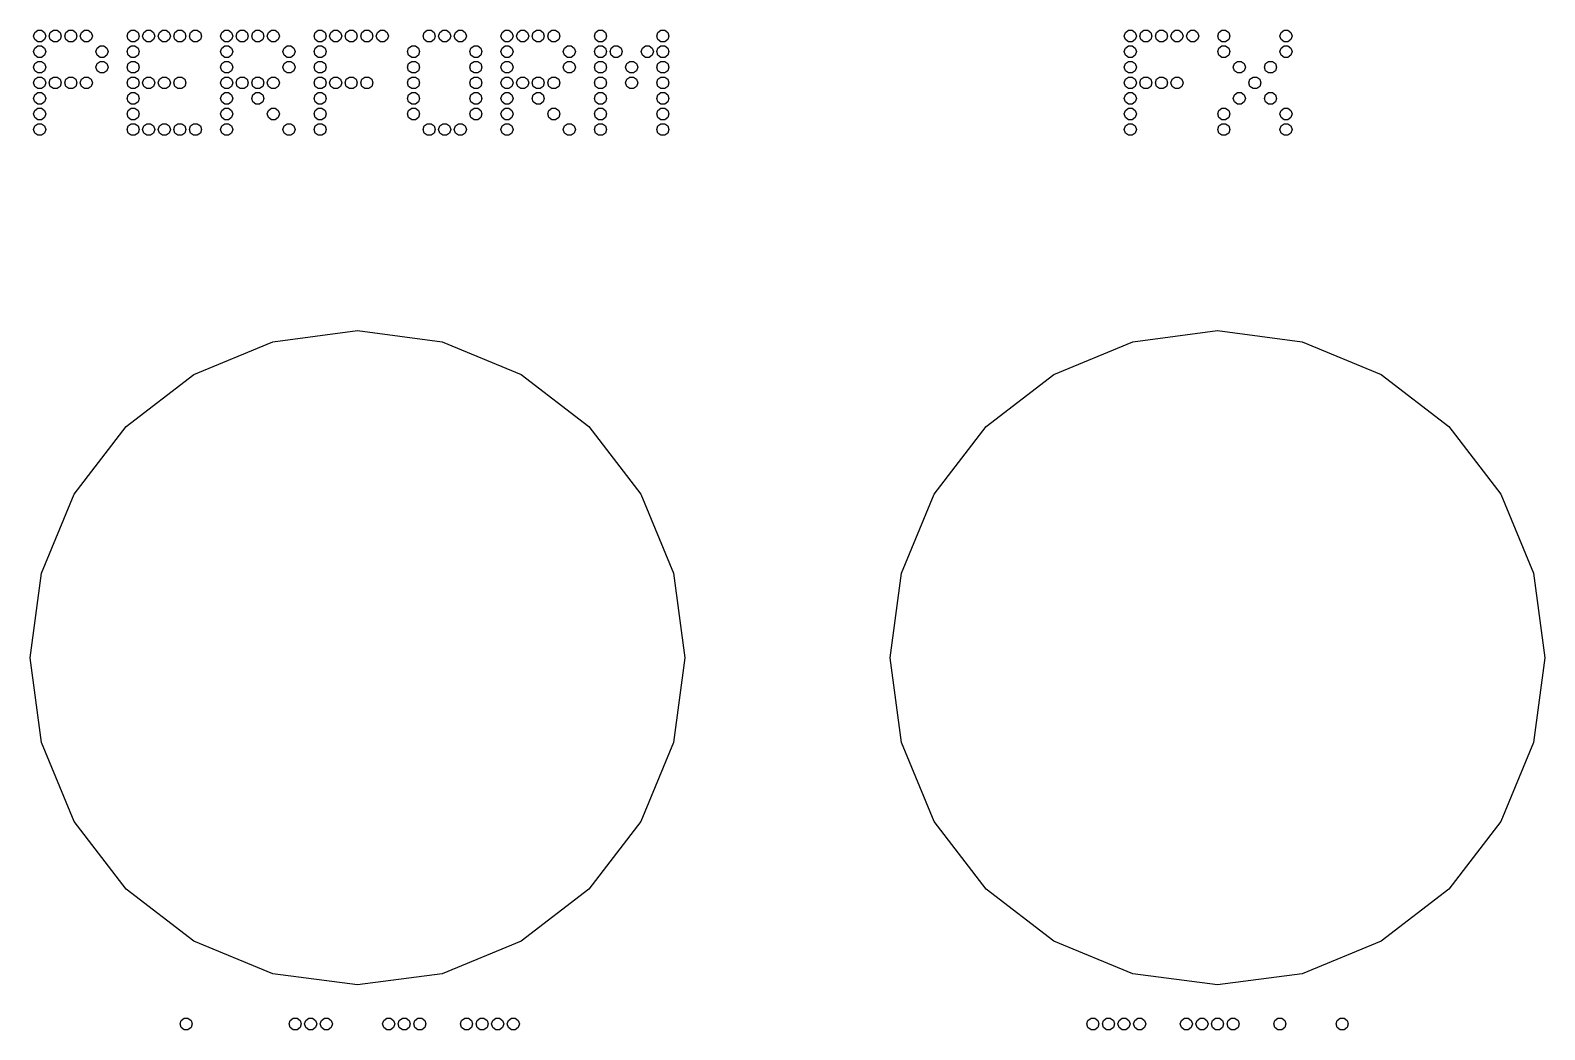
# Model space of a CAD drawing. Header units: millimetres. Extents: x 0 to 390, y 0 to 390.
# Drawn here: x 280.9 to 329.5, y 125.47 to 157.53 of the extents above; entities that cross this region are included whole.
import ezdxf

# ---------------------------------------------------------------- set-up
doc = ezdxf.new("R2010")
doc.units = ezdxf.units.MM
doc.layers.add('INCISIONE', color=7, linetype='CONTINUOUS')
doc.layers.add('TAGLIO', color=1, linetype='CONTINUOUS')

msp = doc.modelspace()

# ---------------------------------------------------------------- linework, layer by layer
at = {"layer": 'INCISIONE'}
for points in [[(281.395, 157.35), (281.358, 157.235), (281.26, 157.165), (281.14, 157.165), (281.042, 157.235), (281.005, 157.35), (281.042, 157.465), (281.14, 157.535), (281.26, 157.535), (281.358, 157.465)], [(281.895, 157.35), (281.858, 157.235), (281.76, 157.165), (281.64, 157.165), (281.542, 157.235), (281.505, 157.35), (281.542, 157.465), (281.64, 157.535), (281.76, 157.535), (281.858, 157.465)], [(282.395, 157.35), (282.358, 157.235), (282.26, 157.165), (282.14, 157.165), (282.042, 157.235), (282.005, 157.35), (282.042, 157.465), (282.14, 157.535), (282.26, 157.535), (282.358, 157.465)], [(282.895, 157.35), (282.858, 157.235), (282.76, 157.165), (282.64, 157.165), (282.542, 157.235), (282.505, 157.35), (282.542, 157.465), (282.64, 157.535), (282.76, 157.535), (282.858, 157.465)], [(284.395, 157.35), (284.358, 157.235), (284.26, 157.165), (284.14, 157.165), (284.042, 157.235), (284.005, 157.35), (284.042, 157.465), (284.14, 157.535), (284.26, 157.535), (284.358, 157.465)], [(284.895, 157.35), (284.858, 157.235), (284.76, 157.165), (284.64, 157.165), (284.542, 157.235), (284.505, 157.35), (284.542, 157.465), (284.64, 157.535), (284.76, 157.535), (284.858, 157.465)], [(285.395, 157.35), (285.358, 157.235), (285.26, 157.165), (285.14, 157.165), (285.042, 157.235), (285.005, 157.35), (285.042, 157.465), (285.14, 157.535), (285.26, 157.535), (285.358, 157.465)], [(285.895, 157.35), (285.858, 157.235), (285.76, 157.165), (285.64, 157.165), (285.542, 157.235), (285.505, 157.35), (285.542, 157.465), (285.64, 157.535), (285.76, 157.535), (285.858, 157.465)], [(286.395, 157.35), (286.358, 157.235), (286.26, 157.165), (286.14, 157.165), (286.042, 157.235), (286.005, 157.35), (286.042, 157.465), (286.14, 157.535), (286.26, 157.535), (286.358, 157.465)], [(287.395, 157.35), (287.358, 157.235), (287.26, 157.165), (287.14, 157.165), (287.042, 157.235), (287.005, 157.35), (287.042, 157.465), (287.14, 157.535), (287.26, 157.535), (287.358, 157.465)], [(287.895, 157.35), (287.858, 157.235), (287.76, 157.165), (287.64, 157.165), (287.542, 157.235), (287.505, 157.35), (287.542, 157.465), (287.64, 157.535), (287.76, 157.535), (287.858, 157.465)], [(288.395, 157.35), (288.358, 157.235), (288.26, 157.165), (288.14, 157.165), (288.042, 157.235), (288.005, 157.35), (288.042, 157.465), (288.14, 157.535), (288.26, 157.535), (288.358, 157.465)], [(288.895, 157.35), (288.858, 157.235), (288.76, 157.165), (288.64, 157.165), (288.542, 157.235), (288.505, 157.35), (288.542, 157.465), (288.64, 157.535), (288.76, 157.535), (288.858, 157.465)], [(290.395, 157.35), (290.358, 157.235), (290.26, 157.165), (290.14, 157.165), (290.042, 157.235), (290.005, 157.35), (290.042, 157.465), (290.14, 157.535), (290.26, 157.535), (290.358, 157.465)], [(290.895, 157.35), (290.858, 157.235), (290.76, 157.165), (290.64, 157.165), (290.542, 157.235), (290.505, 157.35), (290.542, 157.465), (290.64, 157.535), (290.76, 157.535), (290.858, 157.465)], [(291.395, 157.35), (291.358, 157.235), (291.26, 157.165), (291.14, 157.165), (291.042, 157.235), (291.005, 157.35), (291.042, 157.465), (291.14, 157.535), (291.26, 157.535), (291.358, 157.465)], [(291.895, 157.35), (291.858, 157.235), (291.76, 157.165), (291.64, 157.165), (291.542, 157.235), (291.505, 157.35), (291.542, 157.465), (291.64, 157.535), (291.76, 157.535), (291.858, 157.465)], [(292.395, 157.35), (292.358, 157.235), (292.26, 157.165), (292.14, 157.165), (292.042, 157.235), (292.005, 157.35), (292.042, 157.465), (292.14, 157.535), (292.26, 157.535), (292.358, 157.465)], [(293.895, 157.35), (293.858, 157.235), (293.76, 157.165), (293.64, 157.165), (293.542, 157.235), (293.505, 157.35), (293.542, 157.465), (293.64, 157.535), (293.76, 157.535), (293.858, 157.465)], [(294.395, 157.35), (294.358, 157.235), (294.26, 157.165), (294.14, 157.165), (294.042, 157.235), (294.005, 157.35), (294.042, 157.465), (294.14, 157.535), (294.26, 157.535), (294.358, 157.465)], [(294.895, 157.35), (294.858, 157.235), (294.76, 157.165), (294.64, 157.165), (294.542, 157.235), (294.505, 157.35), (294.542, 157.465), (294.64, 157.535), (294.76, 157.535), (294.858, 157.465)], [(296.395, 157.35), (296.358, 157.235), (296.26, 157.165), (296.14, 157.165), (296.042, 157.235), (296.005, 157.35), (296.042, 157.465), (296.14, 157.535), (296.26, 157.535), (296.358, 157.465)], [(296.895, 157.35), (296.858, 157.235), (296.76, 157.165), (296.64, 157.165), (296.542, 157.235), (296.505, 157.35), (296.542, 157.465), (296.64, 157.535), (296.76, 157.535), (296.858, 157.465)], [(297.395, 157.35), (297.358, 157.235), (297.26, 157.165), (297.14, 157.165), (297.042, 157.235), (297.005, 157.35), (297.042, 157.465), (297.14, 157.535), (297.26, 157.535), (297.358, 157.465)], [(297.895, 157.35), (297.858, 157.235), (297.76, 157.165), (297.64, 157.165), (297.542, 157.235), (297.505, 157.35), (297.542, 157.465), (297.64, 157.535), (297.76, 157.535), (297.858, 157.465)], [(299.395, 157.35), (299.358, 157.235), (299.26, 157.165), (299.14, 157.165), (299.042, 157.235), (299.005, 157.35), (299.042, 157.465), (299.14, 157.535), (299.26, 157.535), (299.358, 157.465)], [(301.395, 157.35), (301.358, 157.235), (301.26, 157.165), (301.14, 157.165), (301.042, 157.235), (301.005, 157.35), (301.042, 157.465), (301.14, 157.535), (301.26, 157.535), (301.358, 157.465)], [(316.395, 157.35), (316.358, 157.235), (316.26, 157.165), (316.14, 157.165), (316.042, 157.235), (316.005, 157.35), (316.042, 157.465), (316.14, 157.535), (316.26, 157.535), (316.358, 157.465)], [(316.895, 157.35), (316.858, 157.235), (316.76, 157.165), (316.64, 157.165), (316.542, 157.235), (316.505, 157.35), (316.542, 157.465), (316.64, 157.535), (316.76, 157.535), (316.858, 157.465)], [(317.395, 157.35), (317.358, 157.235), (317.26, 157.165), (317.14, 157.165), (317.042, 157.235), (317.005, 157.35), (317.042, 157.465), (317.14, 157.535), (317.26, 157.535), (317.358, 157.465)], [(317.895, 157.35), (317.858, 157.235), (317.76, 157.165), (317.64, 157.165), (317.542, 157.235), (317.505, 157.35), (317.542, 157.465), (317.64, 157.535), (317.76, 157.535), (317.858, 157.465)], [(318.395, 157.35), (318.358, 157.235), (318.26, 157.165), (318.14, 157.165), (318.042, 157.235), (318.005, 157.35), (318.042, 157.465), (318.14, 157.535), (318.26, 157.535), (318.358, 157.465)], [(319.395, 157.35), (319.358, 157.235), (319.26, 157.165), (319.14, 157.165), (319.042, 157.235), (319.005, 157.35), (319.042, 157.465), (319.14, 157.535), (319.26, 157.535), (319.358, 157.465)], [(321.395, 157.35), (321.358, 157.235), (321.26, 157.165), (321.14, 157.165), (321.042, 157.235), (321.005, 157.35), (321.042, 157.465), (321.14, 157.535), (321.26, 157.535), (321.358, 157.465)], [(281.395, 156.85), (281.358, 156.735), (281.26, 156.665), (281.14, 156.665), (281.042, 156.735), (281.005, 156.85), (281.042, 156.965), (281.14, 157.035), (281.26, 157.035), (281.358, 156.965)], [(283.395, 156.85), (283.358, 156.735), (283.26, 156.665), (283.14, 156.665), (283.042, 156.735), (283.005, 156.85), (283.042, 156.965), (283.14, 157.035), (283.26, 157.035), (283.358, 156.965)], [(284.395, 156.85), (284.358, 156.735), (284.26, 156.665), (284.14, 156.665), (284.042, 156.735), (284.005, 156.85), (284.042, 156.965), (284.14, 157.035), (284.26, 157.035), (284.358, 156.965)], [(287.395, 156.85), (287.358, 156.735), (287.26, 156.665), (287.14, 156.665), (287.042, 156.735), (287.005, 156.85), (287.042, 156.965), (287.14, 157.035), (287.26, 157.035), (287.358, 156.965)], [(289.395, 156.85), (289.358, 156.735), (289.26, 156.665), (289.14, 156.665), (289.042, 156.735), (289.005, 156.85), (289.042, 156.965), (289.14, 157.035), (289.26, 157.035), (289.358, 156.965)], [(290.395, 156.85), (290.358, 156.735), (290.26, 156.665), (290.14, 156.665), (290.042, 156.735), (290.005, 156.85), (290.042, 156.965), (290.14, 157.035), (290.26, 157.035), (290.358, 156.965)], [(293.395, 156.85), (293.358, 156.735), (293.26, 156.665), (293.14, 156.665), (293.042, 156.735), (293.005, 156.85), (293.042, 156.965), (293.14, 157.035), (293.26, 157.035), (293.358, 156.965)], [(295.395, 156.85), (295.358, 156.735), (295.26, 156.665), (295.14, 156.665), (295.042, 156.735), (295.005, 156.85), (295.042, 156.965), (295.14, 157.035), (295.26, 157.035), (295.358, 156.965)], [(296.395, 156.85), (296.358, 156.735), (296.26, 156.665), (296.14, 156.665), (296.042, 156.735), (296.005, 156.85), (296.042, 156.965), (296.14, 157.035), (296.26, 157.035), (296.358, 156.965)], [(298.395, 156.85), (298.358, 156.735), (298.26, 156.665), (298.14, 156.665), (298.042, 156.735), (298.005, 156.85), (298.042, 156.965), (298.14, 157.035), (298.26, 157.035), (298.358, 156.965)], [(299.395, 156.85), (299.358, 156.735), (299.26, 156.665), (299.14, 156.665), (299.042, 156.735), (299.005, 156.85), (299.042, 156.965), (299.14, 157.035), (299.26, 157.035), (299.358, 156.965)], [(299.895, 156.85), (299.858, 156.735), (299.76, 156.665), (299.64, 156.665), (299.542, 156.735), (299.505, 156.85), (299.542, 156.965), (299.64, 157.035), (299.76, 157.035), (299.858, 156.965)], [(300.895, 156.85), (300.858, 156.735), (300.76, 156.665), (300.64, 156.665), (300.542, 156.735), (300.505, 156.85), (300.542, 156.965), (300.64, 157.035), (300.76, 157.035), (300.858, 156.965)], [(301.395, 156.85), (301.358, 156.735), (301.26, 156.665), (301.14, 156.665), (301.042, 156.735), (301.005, 156.85), (301.042, 156.965), (301.14, 157.035), (301.26, 157.035), (301.358, 156.965)], [(316.395, 156.85), (316.358, 156.735), (316.26, 156.665), (316.14, 156.665), (316.042, 156.735), (316.005, 156.85), (316.042, 156.965), (316.14, 157.035), (316.26, 157.035), (316.358, 156.965)], [(319.395, 156.85), (319.358, 156.735), (319.26, 156.665), (319.14, 156.665), (319.042, 156.735), (319.005, 156.85), (319.042, 156.965), (319.14, 157.035), (319.26, 157.035), (319.358, 156.965)], [(321.395, 156.85), (321.358, 156.735), (321.26, 156.665), (321.14, 156.665), (321.042, 156.735), (321.005, 156.85), (321.042, 156.965), (321.14, 157.035), (321.26, 157.035), (321.358, 156.965)], [(281.395, 156.35), (281.358, 156.235), (281.26, 156.165), (281.14, 156.165), (281.042, 156.235), (281.005, 156.35), (281.042, 156.465), (281.14, 156.535), (281.26, 156.535), (281.358, 156.465)], [(283.395, 156.35), (283.358, 156.235), (283.26, 156.165), (283.14, 156.165), (283.042, 156.235), (283.005, 156.35), (283.042, 156.465), (283.14, 156.535), (283.26, 156.535), (283.358, 156.465)], [(284.395, 156.35), (284.358, 156.235), (284.26, 156.165), (284.14, 156.165), (284.042, 156.235), (284.005, 156.35), (284.042, 156.465), (284.14, 156.535), (284.26, 156.535), (284.358, 156.465)], [(287.395, 156.35), (287.358, 156.235), (287.26, 156.165), (287.14, 156.165), (287.042, 156.235), (287.005, 156.35), (287.042, 156.465), (287.14, 156.535), (287.26, 156.535), (287.358, 156.465)], [(289.395, 156.35), (289.358, 156.235), (289.26, 156.165), (289.14, 156.165), (289.042, 156.235), (289.005, 156.35), (289.042, 156.465), (289.14, 156.535), (289.26, 156.535), (289.358, 156.465)], [(290.395, 156.35), (290.358, 156.235), (290.26, 156.165), (290.14, 156.165), (290.042, 156.235), (290.005, 156.35), (290.042, 156.465), (290.14, 156.535), (290.26, 156.535), (290.358, 156.465)], [(293.395, 156.35), (293.358, 156.235), (293.26, 156.165), (293.14, 156.165), (293.042, 156.235), (293.005, 156.35), (293.042, 156.465), (293.14, 156.535), (293.26, 156.535), (293.358, 156.465)], [(295.395, 156.35), (295.358, 156.235), (295.26, 156.165), (295.14, 156.165), (295.042, 156.235), (295.005, 156.35), (295.042, 156.465), (295.14, 156.535), (295.26, 156.535), (295.358, 156.465)], [(296.395, 156.35), (296.358, 156.235), (296.26, 156.165), (296.14, 156.165), (296.042, 156.235), (296.005, 156.35), (296.042, 156.465), (296.14, 156.535), (296.26, 156.535), (296.358, 156.465)], [(298.395, 156.35), (298.358, 156.235), (298.26, 156.165), (298.14, 156.165), (298.042, 156.235), (298.005, 156.35), (298.042, 156.465), (298.14, 156.535), (298.26, 156.535), (298.358, 156.465)], [(299.395, 156.35), (299.358, 156.235), (299.26, 156.165), (299.14, 156.165), (299.042, 156.235), (299.005, 156.35), (299.042, 156.465), (299.14, 156.535), (299.26, 156.535), (299.358, 156.465)], [(300.395, 156.35), (300.358, 156.235), (300.26, 156.165), (300.14, 156.165), (300.042, 156.235), (300.005, 156.35), (300.042, 156.465), (300.14, 156.535), (300.26, 156.535), (300.358, 156.465)], [(301.395, 156.35), (301.358, 156.235), (301.26, 156.165), (301.14, 156.165), (301.042, 156.235), (301.005, 156.35), (301.042, 156.465), (301.14, 156.535), (301.26, 156.535), (301.358, 156.465)], [(316.395, 156.35), (316.358, 156.235), (316.26, 156.165), (316.14, 156.165), (316.042, 156.235), (316.005, 156.35), (316.042, 156.465), (316.14, 156.535), (316.26, 156.535), (316.358, 156.465)], [(319.895, 156.35), (319.858, 156.235), (319.76, 156.165), (319.64, 156.165), (319.542, 156.235), (319.505, 156.35), (319.542, 156.465), (319.64, 156.535), (319.76, 156.535), (319.858, 156.465)], [(320.895, 156.35), (320.858, 156.235), (320.76, 156.165), (320.64, 156.165), (320.542, 156.235), (320.505, 156.35), (320.542, 156.465), (320.64, 156.535), (320.76, 156.535), (320.858, 156.465)], [(281.395, 155.85), (281.358, 155.735), (281.26, 155.665), (281.14, 155.665), (281.042, 155.735), (281.005, 155.85), (281.042, 155.965), (281.14, 156.035), (281.26, 156.035), (281.358, 155.965)], [(281.895, 155.85), (281.858, 155.735), (281.76, 155.665), (281.64, 155.665), (281.542, 155.735), (281.505, 155.85), (281.542, 155.965), (281.64, 156.035), (281.76, 156.035), (281.858, 155.965)], [(282.395, 155.85), (282.358, 155.735), (282.26, 155.665), (282.14, 155.665), (282.042, 155.735), (282.005, 155.85), (282.042, 155.965), (282.14, 156.035), (282.26, 156.035), (282.358, 155.965)], [(282.895, 155.85), (282.858, 155.735), (282.76, 155.665), (282.64, 155.665), (282.542, 155.735), (282.505, 155.85), (282.542, 155.965), (282.64, 156.035), (282.76, 156.035), (282.858, 155.965)], [(284.395, 155.85), (284.358, 155.735), (284.26, 155.665), (284.14, 155.665), (284.042, 155.735), (284.005, 155.85), (284.042, 155.965), (284.14, 156.035), (284.26, 156.035), (284.358, 155.965)], [(284.895, 155.85), (284.858, 155.735), (284.76, 155.665), (284.64, 155.665), (284.542, 155.735), (284.505, 155.85), (284.542, 155.965), (284.64, 156.035), (284.76, 156.035), (284.858, 155.965)], [(285.395, 155.85), (285.358, 155.735), (285.26, 155.665), (285.14, 155.665), (285.042, 155.735), (285.005, 155.85), (285.042, 155.965), (285.14, 156.035), (285.26, 156.035), (285.358, 155.965)], [(285.895, 155.85), (285.858, 155.735), (285.76, 155.665), (285.64, 155.665), (285.542, 155.735), (285.505, 155.85), (285.542, 155.965), (285.64, 156.035), (285.76, 156.035), (285.858, 155.965)], [(287.395, 155.85), (287.358, 155.735), (287.26, 155.665), (287.14, 155.665), (287.042, 155.735), (287.005, 155.85), (287.042, 155.965), (287.14, 156.035), (287.26, 156.035), (287.358, 155.965)], [(287.895, 155.85), (287.858, 155.735), (287.76, 155.665), (287.64, 155.665), (287.542, 155.735), (287.505, 155.85), (287.542, 155.965), (287.64, 156.035), (287.76, 156.035), (287.858, 155.965)], [(288.395, 155.85), (288.358, 155.735), (288.26, 155.665), (288.14, 155.665), (288.042, 155.735), (288.005, 155.85), (288.042, 155.965), (288.14, 156.035), (288.26, 156.035), (288.358, 155.965)], [(288.895, 155.85), (288.858, 155.735), (288.76, 155.665), (288.64, 155.665), (288.542, 155.735), (288.505, 155.85), (288.542, 155.965), (288.64, 156.035), (288.76, 156.035), (288.858, 155.965)], [(290.395, 155.85), (290.358, 155.735), (290.26, 155.665), (290.14, 155.665), (290.042, 155.735), (290.005, 155.85), (290.042, 155.965), (290.14, 156.035), (290.26, 156.035), (290.358, 155.965)], [(290.895, 155.85), (290.858, 155.735), (290.76, 155.665), (290.64, 155.665), (290.542, 155.735), (290.505, 155.85), (290.542, 155.965), (290.64, 156.035), (290.76, 156.035), (290.858, 155.965)], [(291.395, 155.85), (291.358, 155.735), (291.26, 155.665), (291.14, 155.665), (291.042, 155.735), (291.005, 155.85), (291.042, 155.965), (291.14, 156.035), (291.26, 156.035), (291.358, 155.965)], [(291.895, 155.85), (291.858, 155.735), (291.76, 155.665), (291.64, 155.665), (291.542, 155.735), (291.505, 155.85), (291.542, 155.965), (291.64, 156.035), (291.76, 156.035), (291.858, 155.965)], [(293.395, 155.85), (293.358, 155.735), (293.26, 155.665), (293.14, 155.665), (293.042, 155.735), (293.005, 155.85), (293.042, 155.965), (293.14, 156.035), (293.26, 156.035), (293.358, 155.965)], [(295.395, 155.85), (295.358, 155.735), (295.26, 155.665), (295.14, 155.665), (295.042, 155.735), (295.005, 155.85), (295.042, 155.965), (295.14, 156.035), (295.26, 156.035), (295.358, 155.965)], [(296.395, 155.85), (296.358, 155.735), (296.26, 155.665), (296.14, 155.665), (296.042, 155.735), (296.005, 155.85), (296.042, 155.965), (296.14, 156.035), (296.26, 156.035), (296.358, 155.965)], [(296.895, 155.85), (296.858, 155.735), (296.76, 155.665), (296.64, 155.665), (296.542, 155.735), (296.505, 155.85), (296.542, 155.965), (296.64, 156.035), (296.76, 156.035), (296.858, 155.965)], [(297.395, 155.85), (297.358, 155.735), (297.26, 155.665), (297.14, 155.665), (297.042, 155.735), (297.005, 155.85), (297.042, 155.965), (297.14, 156.035), (297.26, 156.035), (297.358, 155.965)], [(297.895, 155.85), (297.858, 155.735), (297.76, 155.665), (297.64, 155.665), (297.542, 155.735), (297.505, 155.85), (297.542, 155.965), (297.64, 156.035), (297.76, 156.035), (297.858, 155.965)], [(299.395, 155.85), (299.358, 155.735), (299.26, 155.665), (299.14, 155.665), (299.042, 155.735), (299.005, 155.85), (299.042, 155.965), (299.14, 156.035), (299.26, 156.035), (299.358, 155.965)], [(300.395, 155.85), (300.358, 155.735), (300.26, 155.665), (300.14, 155.665), (300.042, 155.735), (300.005, 155.85), (300.042, 155.965), (300.14, 156.035), (300.26, 156.035), (300.358, 155.965)], [(301.395, 155.85), (301.358, 155.735), (301.26, 155.665), (301.14, 155.665), (301.042, 155.735), (301.005, 155.85), (301.042, 155.965), (301.14, 156.035), (301.26, 156.035), (301.358, 155.965)], [(316.395, 155.85), (316.358, 155.735), (316.26, 155.665), (316.14, 155.665), (316.042, 155.735), (316.005, 155.85), (316.042, 155.965), (316.14, 156.035), (316.26, 156.035), (316.358, 155.965)], [(316.895, 155.85), (316.858, 155.735), (316.76, 155.665), (316.64, 155.665), (316.542, 155.735), (316.505, 155.85), (316.542, 155.965), (316.64, 156.035), (316.76, 156.035), (316.858, 155.965)], [(317.395, 155.85), (317.358, 155.735), (317.26, 155.665), (317.14, 155.665), (317.042, 155.735), (317.005, 155.85), (317.042, 155.965), (317.14, 156.035), (317.26, 156.035), (317.358, 155.965)], [(317.895, 155.85), (317.858, 155.735), (317.76, 155.665), (317.64, 155.665), (317.542, 155.735), (317.505, 155.85), (317.542, 155.965), (317.64, 156.035), (317.76, 156.035), (317.858, 155.965)], [(320.395, 155.85), (320.358, 155.735), (320.26, 155.665), (320.14, 155.665), (320.042, 155.735), (320.005, 155.85), (320.042, 155.965), (320.14, 156.035), (320.26, 156.035), (320.358, 155.965)], [(281.395, 155.35), (281.358, 155.235), (281.26, 155.165), (281.14, 155.165), (281.042, 155.235), (281.005, 155.35), (281.042, 155.465), (281.14, 155.535), (281.26, 155.535), (281.358, 155.465)], [(284.395, 155.35), (284.358, 155.235), (284.26, 155.165), (284.14, 155.165), (284.042, 155.235), (284.005, 155.35), (284.042, 155.465), (284.14, 155.535), (284.26, 155.535), (284.358, 155.465)], [(287.395, 155.35), (287.358, 155.235), (287.26, 155.165), (287.14, 155.165), (287.042, 155.235), (287.005, 155.35), (287.042, 155.465), (287.14, 155.535), (287.26, 155.535), (287.358, 155.465)], [(288.395, 155.35), (288.358, 155.235), (288.26, 155.165), (288.14, 155.165), (288.042, 155.235), (288.005, 155.35), (288.042, 155.465), (288.14, 155.535), (288.26, 155.535), (288.358, 155.465)], [(290.395, 155.35), (290.358, 155.235), (290.26, 155.165), (290.14, 155.165), (290.042, 155.235), (290.005, 155.35), (290.042, 155.465), (290.14, 155.535), (290.26, 155.535), (290.358, 155.465)], [(293.395, 155.35), (293.358, 155.235), (293.26, 155.165), (293.14, 155.165), (293.042, 155.235), (293.005, 155.35), (293.042, 155.465), (293.14, 155.535), (293.26, 155.535), (293.358, 155.465)], [(295.395, 155.35), (295.358, 155.235), (295.26, 155.165), (295.14, 155.165), (295.042, 155.235), (295.005, 155.35), (295.042, 155.465), (295.14, 155.535), (295.26, 155.535), (295.358, 155.465)], [(296.395, 155.35), (296.358, 155.235), (296.26, 155.165), (296.14, 155.165), (296.042, 155.235), (296.005, 155.35), (296.042, 155.465), (296.14, 155.535), (296.26, 155.535), (296.358, 155.465)], [(297.395, 155.35), (297.358, 155.235), (297.26, 155.165), (297.14, 155.165), (297.042, 155.235), (297.005, 155.35), (297.042, 155.465), (297.14, 155.535), (297.26, 155.535), (297.358, 155.465)], [(299.395, 155.35), (299.358, 155.235), (299.26, 155.165), (299.14, 155.165), (299.042, 155.235), (299.005, 155.35), (299.042, 155.465), (299.14, 155.535), (299.26, 155.535), (299.358, 155.465)], [(301.395, 155.35), (301.358, 155.235), (301.26, 155.165), (301.14, 155.165), (301.042, 155.235), (301.005, 155.35), (301.042, 155.465), (301.14, 155.535), (301.26, 155.535), (301.358, 155.465)], [(316.395, 155.35), (316.358, 155.235), (316.26, 155.165), (316.14, 155.165), (316.042, 155.235), (316.005, 155.35), (316.042, 155.465), (316.14, 155.535), (316.26, 155.535), (316.358, 155.465)], [(319.895, 155.35), (319.858, 155.235), (319.76, 155.165), (319.64, 155.165), (319.542, 155.235), (319.505, 155.35), (319.542, 155.465), (319.64, 155.535), (319.76, 155.535), (319.858, 155.465)], [(320.895, 155.35), (320.858, 155.235), (320.76, 155.165), (320.64, 155.165), (320.542, 155.235), (320.505, 155.35), (320.542, 155.465), (320.64, 155.535), (320.76, 155.535), (320.858, 155.465)], [(281.395, 154.85), (281.358, 154.735), (281.26, 154.665), (281.14, 154.665), (281.042, 154.735), (281.005, 154.85), (281.042, 154.965), (281.14, 155.035), (281.26, 155.035), (281.358, 154.965)], [(284.395, 154.85), (284.358, 154.735), (284.26, 154.665), (284.14, 154.665), (284.042, 154.735), (284.005, 154.85), (284.042, 154.965), (284.14, 155.035), (284.26, 155.035), (284.358, 154.965)], [(287.395, 154.85), (287.358, 154.735), (287.26, 154.665), (287.14, 154.665), (287.042, 154.735), (287.005, 154.85), (287.042, 154.965), (287.14, 155.035), (287.26, 155.035), (287.358, 154.965)], [(288.895, 154.85), (288.858, 154.735), (288.76, 154.665), (288.64, 154.665), (288.542, 154.735), (288.505, 154.85), (288.542, 154.965), (288.64, 155.035), (288.76, 155.035), (288.858, 154.965)], [(290.395, 154.85), (290.358, 154.735), (290.26, 154.665), (290.14, 154.665), (290.042, 154.735), (290.005, 154.85), (290.042, 154.965), (290.14, 155.035), (290.26, 155.035), (290.358, 154.965)], [(293.395, 154.85), (293.358, 154.735), (293.26, 154.665), (293.14, 154.665), (293.042, 154.735), (293.005, 154.85), (293.042, 154.965), (293.14, 155.035), (293.26, 155.035), (293.358, 154.965)], [(295.395, 154.85), (295.358, 154.735), (295.26, 154.665), (295.14, 154.665), (295.042, 154.735), (295.005, 154.85), (295.042, 154.965), (295.14, 155.035), (295.26, 155.035), (295.358, 154.965)], [(296.395, 154.85), (296.358, 154.735), (296.26, 154.665), (296.14, 154.665), (296.042, 154.735), (296.005, 154.85), (296.042, 154.965), (296.14, 155.035), (296.26, 155.035), (296.358, 154.965)], [(297.895, 154.85), (297.858, 154.735), (297.76, 154.665), (297.64, 154.665), (297.542, 154.735), (297.505, 154.85), (297.542, 154.965), (297.64, 155.035), (297.76, 155.035), (297.858, 154.965)], [(299.395, 154.85), (299.358, 154.735), (299.26, 154.665), (299.14, 154.665), (299.042, 154.735), (299.005, 154.85), (299.042, 154.965), (299.14, 155.035), (299.26, 155.035), (299.358, 154.965)], [(301.395, 154.85), (301.358, 154.735), (301.26, 154.665), (301.14, 154.665), (301.042, 154.735), (301.005, 154.85), (301.042, 154.965), (301.14, 155.035), (301.26, 155.035), (301.358, 154.965)], [(316.395, 154.85), (316.358, 154.735), (316.26, 154.665), (316.14, 154.665), (316.042, 154.735), (316.005, 154.85), (316.042, 154.965), (316.14, 155.035), (316.26, 155.035), (316.358, 154.965)], [(319.395, 154.85), (319.358, 154.735), (319.26, 154.665), (319.14, 154.665), (319.042, 154.735), (319.005, 154.85), (319.042, 154.965), (319.14, 155.035), (319.26, 155.035), (319.358, 154.965)], [(321.395, 154.85), (321.358, 154.735), (321.26, 154.665), (321.14, 154.665), (321.042, 154.735), (321.005, 154.85), (321.042, 154.965), (321.14, 155.035), (321.26, 155.035), (321.358, 154.965)], [(281.395, 154.35), (281.358, 154.235), (281.26, 154.165), (281.14, 154.165), (281.042, 154.235), (281.005, 154.35), (281.042, 154.465), (281.14, 154.535), (281.26, 154.535), (281.358, 154.465)], [(284.395, 154.35), (284.358, 154.235), (284.26, 154.165), (284.14, 154.165), (284.042, 154.235), (284.005, 154.35), (284.042, 154.465), (284.14, 154.535), (284.26, 154.535), (284.358, 154.465)], [(284.895, 154.35), (284.858, 154.235), (284.76, 154.165), (284.64, 154.165), (284.542, 154.235), (284.505, 154.35), (284.542, 154.465), (284.64, 154.535), (284.76, 154.535), (284.858, 154.465)], [(285.395, 154.35), (285.358, 154.235), (285.26, 154.165), (285.14, 154.165), (285.042, 154.235), (285.005, 154.35), (285.042, 154.465), (285.14, 154.535), (285.26, 154.535), (285.358, 154.465)], [(285.895, 154.35), (285.858, 154.235), (285.76, 154.165), (285.64, 154.165), (285.542, 154.235), (285.505, 154.35), (285.542, 154.465), (285.64, 154.535), (285.76, 154.535), (285.858, 154.465)], [(286.395, 154.35), (286.358, 154.235), (286.26, 154.165), (286.14, 154.165), (286.042, 154.235), (286.005, 154.35), (286.042, 154.465), (286.14, 154.535), (286.26, 154.535), (286.358, 154.465)], [(287.395, 154.35), (287.358, 154.235), (287.26, 154.165), (287.14, 154.165), (287.042, 154.235), (287.005, 154.35), (287.042, 154.465), (287.14, 154.535), (287.26, 154.535), (287.358, 154.465)], [(289.395, 154.35), (289.358, 154.235), (289.26, 154.165), (289.14, 154.165), (289.042, 154.235), (289.005, 154.35), (289.042, 154.465), (289.14, 154.535), (289.26, 154.535), (289.358, 154.465)], [(290.395, 154.35), (290.358, 154.235), (290.26, 154.165), (290.14, 154.165), (290.042, 154.235), (290.005, 154.35), (290.042, 154.465), (290.14, 154.535), (290.26, 154.535), (290.358, 154.465)], [(293.895, 154.35), (293.858, 154.235), (293.76, 154.165), (293.64, 154.165), (293.542, 154.235), (293.505, 154.35), (293.542, 154.465), (293.64, 154.535), (293.76, 154.535), (293.858, 154.465)], [(294.395, 154.35), (294.358, 154.235), (294.26, 154.165), (294.14, 154.165), (294.042, 154.235), (294.005, 154.35), (294.042, 154.465), (294.14, 154.535), (294.26, 154.535), (294.358, 154.465)], [(294.895, 154.35), (294.858, 154.235), (294.76, 154.165), (294.64, 154.165), (294.542, 154.235), (294.505, 154.35), (294.542, 154.465), (294.64, 154.535), (294.76, 154.535), (294.858, 154.465)], [(296.395, 154.35), (296.358, 154.235), (296.26, 154.165), (296.14, 154.165), (296.042, 154.235), (296.005, 154.35), (296.042, 154.465), (296.14, 154.535), (296.26, 154.535), (296.358, 154.465)], [(298.395, 154.35), (298.358, 154.235), (298.26, 154.165), (298.14, 154.165), (298.042, 154.235), (298.005, 154.35), (298.042, 154.465), (298.14, 154.535), (298.26, 154.535), (298.358, 154.465)], [(299.395, 154.35), (299.358, 154.235), (299.26, 154.165), (299.14, 154.165), (299.042, 154.235), (299.005, 154.35), (299.042, 154.465), (299.14, 154.535), (299.26, 154.535), (299.358, 154.465)], [(301.395, 154.35), (301.358, 154.235), (301.26, 154.165), (301.14, 154.165), (301.042, 154.235), (301.005, 154.35), (301.042, 154.465), (301.14, 154.535), (301.26, 154.535), (301.358, 154.465)], [(316.395, 154.35), (316.358, 154.235), (316.26, 154.165), (316.14, 154.165), (316.042, 154.235), (316.005, 154.35), (316.042, 154.465), (316.14, 154.535), (316.26, 154.535), (316.358, 154.465)], [(319.395, 154.35), (319.358, 154.235), (319.26, 154.165), (319.14, 154.165), (319.042, 154.235), (319.005, 154.35), (319.042, 154.465), (319.14, 154.535), (319.26, 154.535), (319.358, 154.465)], [(321.395, 154.35), (321.358, 154.235), (321.26, 154.165), (321.14, 154.165), (321.042, 154.235), (321.005, 154.35), (321.042, 154.465), (321.14, 154.535), (321.26, 154.535), (321.358, 154.465)], [(286.095, 125.65), (286.058, 125.535), (285.96, 125.465), (285.84, 125.465), (285.742, 125.535), (285.705, 125.65), (285.742, 125.765), (285.84, 125.835), (285.96, 125.835), (286.058, 125.765)], [(289.595, 125.65), (289.558, 125.535), (289.46, 125.465), (289.34, 125.465), (289.242, 125.535), (289.205, 125.65), (289.242, 125.765), (289.34, 125.835), (289.46, 125.835), (289.558, 125.765)], [(290.095, 125.65), (290.058, 125.535), (289.96, 125.465), (289.84, 125.465), (289.742, 125.535), (289.705, 125.65), (289.742, 125.765), (289.84, 125.835), (289.96, 125.835), (290.058, 125.765)], [(290.595, 125.65), (290.558, 125.535), (290.46, 125.465), (290.34, 125.465), (290.242, 125.535), (290.205, 125.65), (290.242, 125.765), (290.34, 125.835), (290.46, 125.835), (290.558, 125.765)], [(292.595, 125.65), (292.558, 125.535), (292.46, 125.465), (292.34, 125.465), (292.242, 125.535), (292.205, 125.65), (292.242, 125.765), (292.34, 125.835), (292.46, 125.835), (292.558, 125.765)], [(293.095, 125.65), (293.058, 125.535), (292.96, 125.465), (292.84, 125.465), (292.742, 125.535), (292.705, 125.65), (292.742, 125.765), (292.84, 125.835), (292.96, 125.835), (293.058, 125.765)], [(293.595, 125.65), (293.558, 125.535), (293.46, 125.465), (293.34, 125.465), (293.242, 125.535), (293.205, 125.65), (293.242, 125.765), (293.34, 125.835), (293.46, 125.835), (293.558, 125.765)], [(295.095, 125.65), (295.058, 125.535), (294.96, 125.465), (294.84, 125.465), (294.742, 125.535), (294.705, 125.65), (294.742, 125.765), (294.84, 125.835), (294.96, 125.835), (295.058, 125.765)], [(295.595, 125.65), (295.558, 125.535), (295.46, 125.465), (295.34, 125.465), (295.242, 125.535), (295.205, 125.65), (295.242, 125.765), (295.34, 125.835), (295.46, 125.835), (295.558, 125.765)], [(296.095, 125.65), (296.058, 125.535), (295.96, 125.465), (295.84, 125.465), (295.742, 125.535), (295.705, 125.65), (295.742, 125.765), (295.84, 125.835), (295.96, 125.835), (296.058, 125.765)], [(296.595, 125.65), (296.558, 125.535), (296.46, 125.465), (296.34, 125.465), (296.242, 125.535), (296.205, 125.65), (296.242, 125.765), (296.34, 125.835), (296.46, 125.835), (296.558, 125.765)], [(315.195, 125.65), (315.158, 125.535), (315.06, 125.465), (314.94, 125.465), (314.842, 125.535), (314.805, 125.65), (314.842, 125.765), (314.94, 125.835), (315.06, 125.835), (315.158, 125.765)], [(315.695, 125.65), (315.658, 125.535), (315.56, 125.465), (315.44, 125.465), (315.342, 125.535), (315.305, 125.65), (315.342, 125.765), (315.44, 125.835), (315.56, 125.835), (315.658, 125.765)], [(316.195, 125.65), (316.158, 125.535), (316.06, 125.465), (315.94, 125.465), (315.842, 125.535), (315.805, 125.65), (315.842, 125.765), (315.94, 125.835), (316.06, 125.835), (316.158, 125.765)], [(316.695, 125.65), (316.658, 125.535), (316.56, 125.465), (316.44, 125.465), (316.342, 125.535), (316.305, 125.65), (316.342, 125.765), (316.44, 125.835), (316.56, 125.835), (316.658, 125.765)], [(318.195, 125.65), (318.158, 125.535), (318.06, 125.465), (317.94, 125.465), (317.842, 125.535), (317.805, 125.65), (317.842, 125.765), (317.94, 125.835), (318.06, 125.835), (318.158, 125.765)], [(318.695, 125.65), (318.658, 125.535), (318.56, 125.465), (318.44, 125.465), (318.342, 125.535), (318.305, 125.65), (318.342, 125.765), (318.44, 125.835), (318.56, 125.835), (318.658, 125.765)], [(319.195, 125.65), (319.158, 125.535), (319.06, 125.465), (318.94, 125.465), (318.842, 125.535), (318.805, 125.65), (318.842, 125.765), (318.94, 125.835), (319.06, 125.835), (319.158, 125.765)], [(319.695, 125.65), (319.658, 125.535), (319.56, 125.465), (319.44, 125.465), (319.342, 125.535), (319.305, 125.65), (319.342, 125.765), (319.44, 125.835), (319.56, 125.835), (319.658, 125.765)], [(321.195, 125.65), (321.158, 125.535), (321.06, 125.465), (320.94, 125.465), (320.842, 125.535), (320.805, 125.65), (320.842, 125.765), (320.94, 125.835), (321.06, 125.835), (321.158, 125.765)], [(323.195, 125.65), (323.158, 125.535), (323.06, 125.465), (322.94, 125.465), (322.842, 125.535), (322.805, 125.65), (322.842, 125.765), (322.94, 125.835), (323.06, 125.835), (323.158, 125.765)]]:
    msp.add_lwpolyline(points, close=True, dxfattribs=at)
at = {"layer": 'TAGLIO'}
for points in [[(301.9, 137.4), (301.542, 134.682), (300.493, 132.15), (298.825, 129.975), (296.65, 128.307), (294.118, 127.258), (291.4, 126.9), (288.682, 127.258), (286.15, 128.307), (283.975, 129.975), (282.307, 132.15), (281.258, 134.682), (280.9, 137.4), (281.258, 140.118), (282.307, 142.65), (283.975, 144.825), (286.15, 146.493), (288.682, 147.542), (291.4, 147.9), (294.118, 147.542), (296.65, 146.493), (298.825, 144.825), (300.493, 142.65), (301.542, 140.118)], [(329.5, 137.4), (329.142, 134.682), (328.093, 132.15), (326.425, 129.975), (324.25, 128.307), (321.718, 127.258), (319, 126.9), (316.282, 127.258), (313.75, 128.307), (311.575, 129.975), (309.907, 132.15), (308.858, 134.682), (308.5, 137.4), (308.858, 140.118), (309.907, 142.65), (311.575, 144.825), (313.75, 146.493), (316.282, 147.542), (319, 147.9), (321.718, 147.542), (324.25, 146.493), (326.425, 144.825), (328.093, 142.65), (329.142, 140.118)]]:
    msp.add_lwpolyline(points, close=True, dxfattribs=at)

doc.saveas('drawing.dxf')
